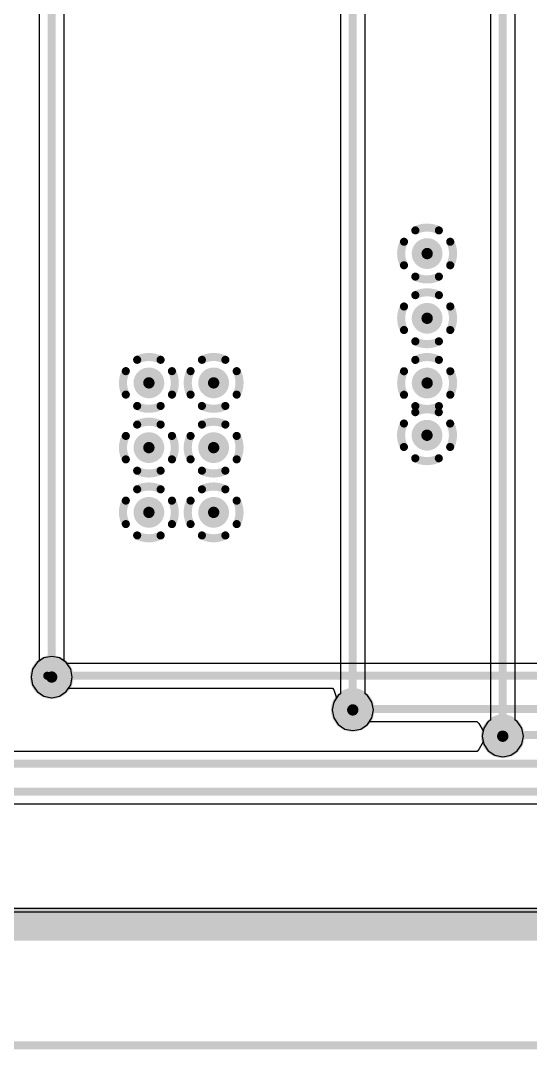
# Model space of a CAD drawing. Header units: millimetres. Extents: x 6.83 to 16.18, y 4.59 to 12.3.
# Drawn here: x 10.254 to 10.884, y 4.687 to 5.958 of the extents above; entities that cross this region are included whole.
import ezdxf

# ---------------------------------------------------------------- set-up
doc = ezdxf.new("R2010")
doc.units = ezdxf.units.MM
doc.header["$MEASUREMENT"] = 0
for name, color, linetype in [('BottomLayer', 5, 'Continuous'), ('BottomSolder', 6, 'Continuous'), ('InternalPlane1', 76, 'Continuous'), ('InternalPlane2', 16, 'Continuous'), ('KeepOutLayer', 6, 'Continuous'), ('Mechanical1', 6, 'Continuous'), ('MultiLayer', 9, 'Continuous'), ('TopLayer', 1, 'Continuous'), ('TopOverlay', 2, 'Continuous'), ('TopSolder', 216, 'Continuous'), ('ViaHoleLayer', 16, 'Continuous')]:
    doc.layers.add(name, color=color, linetype=linetype)

msp = doc.modelspace()

# ---------------------------------------------------------------- linework, layer by layer
at = {"layer": 'BottomLayer'}
for p, q in [((10.277, 6.9009), (10.277, 5.1668)), ((10.3076, 5.1668), (10.3076, 6.8974)), ((10.8343, 6.0018), (10.8343, 5.0937)), ((10.649, 5.9977), (10.649, 5.1261)), ((10.6796, 5.1261), (10.6796, 5.9973)), ((10.8649, 5.0937), (10.8649, 5.9992)), ((10.2743, 5.165), (10.2688, 5.1567)), ((10.277, 5.1668), (10.2743, 5.165)), ((10.3103, 5.165), (10.3076, 5.1668)), ((10.3159, 5.1567), (10.3103, 5.165)), ((10.2688, 5.1567), (10.2668, 5.1469)), ((10.3178, 5.1469), (10.3159, 5.1567)), ((10.2668, 5.1469), (10.2688, 5.1372)), ((10.2688, 5.1372), (10.2743, 5.1289)), ((10.3103, 5.1289), (10.3159, 5.1372)), ((10.3159, 5.1372), (10.3178, 5.1469)), ((10.2743, 5.1289), (10.2826, 5.1234)), ((10.2826, 5.1234), (10.2923, 5.1214)), ((10.2923, 5.1214), (10.3021, 5.1234)), ((10.3021, 5.1234), (10.3103, 5.1289)), ((10.6463, 5.1243), (10.6408, 5.116)), ((10.649, 5.1261), (10.6463, 5.1243)), ((10.6824, 5.1243), (10.6796, 5.1261)), ((10.6879, 5.116), (10.6824, 5.1243)), ((10.6408, 5.116), (10.6389, 5.1063)), ((10.6898, 5.1063), (10.6879, 5.116)), ((10.6389, 5.1063), (10.6408, 5.0965)), ((10.6879, 5.0965), (10.6898, 5.1063)), ((10.6408, 5.0965), (10.6463, 5.0882)), ((10.6463, 5.0882), (10.6546, 5.0827)), ((10.6741, 5.0827), (10.6824, 5.0882)), ((10.6824, 5.0882), (10.6879, 5.0965)), ((10.8316, 5.0918), (10.8261, 5.0836)), ((10.8343, 5.0937), (10.8316, 5.0918)), ((10.8676, 5.0918), (10.8649, 5.0937)), ((10.8732, 5.0836), (10.8676, 5.0918)), ((10.6546, 5.0827), (10.6643, 5.0808)), ((10.6643, 5.0808), (10.6741, 5.0827)), ((10.8261, 5.0836), (10.8241, 5.0738)), ((10.8241, 5.0738), (10.8261, 5.0641)), ((10.8751, 5.0738), (10.8732, 5.0836)), ((10.8732, 5.0641), (10.8751, 5.0738)), ((10.8261, 5.0641), (10.8316, 5.0558)), ((10.8676, 5.0558), (10.8732, 5.0641)), ((10.8316, 5.0558), (10.8399, 5.0503)), ((10.8399, 5.0503), (10.8496, 5.0483)), ((10.8496, 5.0483), (10.8594, 5.0503)), ((10.8594, 5.0503), (10.8676, 5.0558)), ((12.3327, 4.8563), (7.1247, 4.8563))]:
    msp.add_line(p, q, dxfattribs=at)
at = {"layer": 'BottomLayer', "const_width": 0.01}
for points in [[(10.2923, 5.1469), (10.2923, 6.9205)], [(10.6643, 5.1063), (10.6643, 6.0167)], [(10.8496, 5.0738), (10.8496, 6.0174)]]:
    msp.add_lwpolyline(points, dxfattribs=at)
at = {"layer": 'BottomLayer'}
for points, const_width in [([(10.7487, 5.6702, 1), (10.7637, 5.6702, 1)], 0.015), ([(10.7487, 5.5902, 1), (10.7637, 5.5902, 1)], 0.015), ([(10.4049, 5.5104, 1), (10.4199, 5.5104, 1)], 0.015), ([(10.4849, 5.5104, 1), (10.4999, 5.5104, 1)], 0.015), ([(10.7487, 5.5102, 1), (10.7637, 5.5102, 1)], 0.015), ([(10.7485, 5.4457, 1), (10.7635, 5.4457, 1)], 0.015), ([(10.4049, 5.4304, 1), (10.4199, 5.4304, 1)], 0.015), ([(10.4849, 5.4304, 1), (10.4999, 5.4304, 1)], 0.015), ([(10.4049, 5.3504, 1), (10.4199, 5.3504, 1)], 0.015), ([(10.4849, 5.3504, 1), (10.4999, 5.3504, 1)], 0.015), ([(10.2848, 5.1469, 1), (10.2998, 5.1469, 1)], 0.015), ([(10.2898, 5.1469, 1), (10.2948, 5.1469, 1)], 0.005), ([(10.6568, 5.1063, 1), (10.6718, 5.1063, 1)], 0.015), ([(10.6618, 5.1063, 1), (10.6668, 5.1063, 1)], 0.005), ([(10.8421, 5.0738, 1), (10.8571, 5.0738, 1)], 0.015), ([(10.8471, 5.0738, 1), (10.8521, 5.0738, 1)], 0.005)]:
    msp.add_lwpolyline(points, format="xyb", close=True, dxfattribs=dict(at, const_width=const_width))
at = {"layer": 'BottomSolder', "const_width": 0.019}
for points in [[(10.7467, 5.6702, 1), (10.7657, 5.6702, 1)], [(10.7467, 5.5902, 1), (10.7657, 5.5902, 1)], [(10.4029, 5.5104, 1), (10.4219, 5.5104, 1)], [(10.4829, 5.5104, 1), (10.5019, 5.5104, 1)], [(10.7467, 5.5102, 1), (10.7657, 5.5102, 1)], [(10.7465, 5.4457, 1), (10.7655, 5.4457, 1)], [(10.4029, 5.4304, 1), (10.4219, 5.4304, 1)], [(10.4829, 5.4304, 1), (10.5019, 5.4304, 1)], [(10.4029, 5.3504, 1), (10.4219, 5.3504, 1)], [(10.4829, 5.3504, 1), (10.5019, 5.3504, 1)], [(10.2828, 5.1469, 1), (10.3018, 5.1469, 1)], [(10.6548, 5.1063, 1), (10.6738, 5.1063, 1)], [(10.8401, 5.0738, 1), (10.8591, 5.0738, 1)]]:
    msp.add_lwpolyline(points, format="xyb", close=True, dxfattribs=at)
at = {"layer": 'InternalPlane1'}
msp.add_line((12.3326, 4.8611), (7.1287, 4.8611), dxfattribs=at)
at = {"layer": 'InternalPlane1', "const_width": 0.01}
for points in [[(10.7416, 5.6988, -0.240079), (10.7707, 5.6988)], [(10.7276, 5.6557, -0.240079), (10.7276, 5.6848)], [(10.7847, 5.6848, -0.240079), (10.7847, 5.6557)], [(10.7707, 5.6417, -0.240079), (10.7416, 5.6417)], [(10.7416, 5.6188, -0.240079), (10.7707, 5.6188)], [(10.7276, 5.5757, -0.240079), (10.7276, 5.6048)], [(10.7847, 5.6048, -0.240079), (10.7847, 5.5757)], [(10.7707, 5.5617, -0.240079), (10.7416, 5.5617)], [(10.3979, 5.5389, -0.240079), (10.4269, 5.5389)], [(10.4779, 5.5389, -0.240079), (10.5069, 5.5389)], [(10.7416, 5.5388, -0.240079), (10.7707, 5.5388)], [(10.3839, 5.4959, -0.240079), (10.3839, 5.5249)], [(10.4409, 5.5249, -0.240079), (10.4409, 5.4959)], [(10.4639, 5.4959, -0.240079), (10.4639, 5.5249)], [(10.5209, 5.5249, -0.240079), (10.5209, 5.4959)], [(10.7276, 5.4957, -0.240079), (10.7276, 5.5248)], [(10.7847, 5.5248, -0.240079), (10.7847, 5.4957)], [(10.4269, 5.4819, -0.240079), (10.3979, 5.4819)], [(10.5069, 5.4819, -0.240079), (10.4779, 5.4819)], [(10.7415, 5.4742, -0.240079), (10.7706, 5.4742)], [(10.7707, 5.4817, -0.240079), (10.7416, 5.4817)], [(10.3979, 5.4589, -0.240079), (10.4269, 5.4589)], [(10.4779, 5.4589, -0.240079), (10.5069, 5.4589)], [(10.7275, 5.4312, -0.240079), (10.7275, 5.4602)], [(10.7846, 5.4602, -0.240079), (10.7846, 5.4312)], [(10.3839, 5.4159, -0.240079), (10.3839, 5.4449)], [(10.4409, 5.4449, -0.240079), (10.4409, 5.4159)], [(10.4639, 5.4159, -0.240079), (10.4639, 5.4449)], [(10.5209, 5.4449, -0.240079), (10.5209, 5.4159)], [(10.7706, 5.4172, -0.240079), (10.7415, 5.4172)], [(10.4269, 5.4019, -0.240079), (10.3979, 5.4019)], [(10.5069, 5.4019, -0.240079), (10.4779, 5.4019)], [(10.3979, 5.3789, -0.240079), (10.4269, 5.3789)], [(10.4779, 5.3789, -0.240079), (10.5069, 5.3789)], [(10.3839, 5.3359, -0.240079), (10.3839, 5.3649)], [(10.4409, 5.3649, -0.240079), (10.4409, 5.3359)], [(10.4639, 5.3359, -0.240079), (10.4639, 5.3649)], [(10.5209, 5.3649, -0.240079), (10.5209, 5.3359)], [(10.4269, 5.3219, -0.240079), (10.3979, 5.3219)], [(10.5069, 5.3219, -0.240079), (10.4779, 5.3219)]]:
    msp.add_lwpolyline(points, format="xyb", dxfattribs=at)
at = {"layer": 'InternalPlane1'}
for points, const_width in [([(10.7391, 5.6988, 1), (10.7441, 5.6988, 1)], 0.005), ([(10.7682, 5.6988, 1), (10.7732, 5.6988, 1)], 0.005), ([(10.7251, 5.6848, 1), (10.7301, 5.6848, 1)], 0.005), ([(10.7822, 5.6848, 1), (10.7872, 5.6848, 1)], 0.005), ([(10.7251, 5.6557, 1), (10.7301, 5.6557, 1)], 0.005), ([(10.7822, 5.6557, 1), (10.7872, 5.6557, 1)], 0.005), ([(10.7391, 5.6417, 1), (10.7441, 5.6417, 1)], 0.005), ([(10.7682, 5.6417, 1), (10.7732, 5.6417, 1)], 0.005), ([(10.7391, 5.6188, 1), (10.7441, 5.6188, 1)], 0.005), ([(10.7682, 5.6188, 1), (10.7732, 5.6188, 1)], 0.005), ([(10.7251, 5.6048, 1), (10.7301, 5.6048, 1)], 0.005), ([(10.7822, 5.6048, 1), (10.7872, 5.6048, 1)], 0.005), ([(10.7251, 5.5757, 1), (10.7301, 5.5757, 1)], 0.005), ([(10.7822, 5.5757, 1), (10.7872, 5.5757, 1)], 0.005), ([(10.7391, 5.5617, 1), (10.7441, 5.5617, 1)], 0.005), ([(10.7682, 5.5617, 1), (10.7732, 5.5617, 1)], 0.005), ([(10.3954, 5.5389, 1), (10.4004, 5.5389, 1)], 0.005), ([(10.4244, 5.5389, 1), (10.4294, 5.5389, 1)], 0.005), ([(10.4754, 5.5389, 1), (10.4804, 5.5389, 1)], 0.005), ([(10.5044, 5.5389, 1), (10.5094, 5.5389, 1)], 0.005), ([(10.7391, 5.5388, 1), (10.7441, 5.5388, 1)], 0.005), ([(10.7682, 5.5388, 1), (10.7732, 5.5388, 1)], 0.005), ([(10.3814, 5.5249, 1), (10.3864, 5.5249, 1)], 0.005), ([(10.4384, 5.5249, 1), (10.4434, 5.5249, 1)], 0.005), ([(10.4614, 5.5249, 1), (10.4664, 5.5249, 1)], 0.005), ([(10.5184, 5.5249, 1), (10.5234, 5.5249, 1)], 0.005), ([(10.7251, 5.5248, 1), (10.7301, 5.5248, 1)], 0.005), ([(10.7822, 5.5248, 1), (10.7872, 5.5248, 1)], 0.005), ([(10.3814, 5.4959, 1), (10.3864, 5.4959, 1)], 0.005), ([(10.4384, 5.4959, 1), (10.4434, 5.4959, 1)], 0.005), ([(10.4614, 5.4959, 1), (10.4664, 5.4959, 1)], 0.005), ([(10.5184, 5.4959, 1), (10.5234, 5.4959, 1)], 0.005), ([(10.7251, 5.4957, 1), (10.7301, 5.4957, 1)], 0.005), ([(10.7822, 5.4957, 1), (10.7872, 5.4957, 1)], 0.005), ([(10.3954, 5.4819, 1), (10.4004, 5.4819, 1)], 0.005), ([(10.4244, 5.4819, 1), (10.4294, 5.4819, 1)], 0.005), ([(10.4754, 5.4819, 1), (10.4804, 5.4819, 1)], 0.005), ([(10.5044, 5.4819, 1), (10.5094, 5.4819, 1)], 0.005), ([(10.739, 5.4742, 1), (10.744, 5.4742, 1)], 0.005), ([(10.7391, 5.4817, 1), (10.7441, 5.4817, 1)], 0.005), ([(10.7681, 5.4742, 1), (10.7731, 5.4742, 1)], 0.005), ([(10.7682, 5.4817, 1), (10.7732, 5.4817, 1)], 0.005), ([(10.3954, 5.4589, 1), (10.4004, 5.4589, 1)], 0.005), ([(10.4244, 5.4589, 1), (10.4294, 5.4589, 1)], 0.005), ([(10.4754, 5.4589, 1), (10.4804, 5.4589, 1)], 0.005), ([(10.5044, 5.4589, 1), (10.5094, 5.4589, 1)], 0.005), ([(10.725, 5.4602, 1), (10.73, 5.4602, 1)], 0.005), ([(10.7821, 5.4602, 1), (10.7871, 5.4602, 1)], 0.005), ([(10.3814, 5.4449, 1), (10.3864, 5.4449, 1)], 0.005), ([(10.4384, 5.4449, 1), (10.4434, 5.4449, 1)], 0.005), ([(10.4614, 5.4449, 1), (10.4664, 5.4449, 1)], 0.005), ([(10.5184, 5.4449, 1), (10.5234, 5.4449, 1)], 0.005), ([(10.725, 5.4312, 1), (10.73, 5.4312, 1)], 0.005), ([(10.7821, 5.4312, 1), (10.7871, 5.4312, 1)], 0.005), ([(10.3814, 5.4159, 1), (10.3864, 5.4159, 1)], 0.005), ([(10.4384, 5.4159, 1), (10.4434, 5.4159, 1)], 0.005), ([(10.4614, 5.4159, 1), (10.4664, 5.4159, 1)], 0.005), ([(10.5184, 5.4159, 1), (10.5234, 5.4159, 1)], 0.005), ([(10.739, 5.4172, 1), (10.744, 5.4172, 1)], 0.005), ([(10.7681, 5.4172, 1), (10.7731, 5.4172, 1)], 0.005), ([(10.3954, 5.4019, 1), (10.4004, 5.4019, 1)], 0.005), ([(10.4244, 5.4019, 1), (10.4294, 5.4019, 1)], 0.005), ([(10.4754, 5.4019, 1), (10.4804, 5.4019, 1)], 0.005), ([(10.5044, 5.4019, 1), (10.5094, 5.4019, 1)], 0.005), ([(10.3954, 5.3789, 1), (10.4004, 5.3789, 1)], 0.005), ([(10.4244, 5.3789, 1), (10.4294, 5.3789, 1)], 0.005), ([(10.4754, 5.3789, 1), (10.4804, 5.3789, 1)], 0.005), ([(10.5044, 5.3789, 1), (10.5094, 5.3789, 1)], 0.005), ([(10.3814, 5.3649, 1), (10.3864, 5.3649, 1)], 0.005), ([(10.4384, 5.3649, 1), (10.4434, 5.3649, 1)], 0.005), ([(10.4614, 5.3649, 1), (10.4664, 5.3649, 1)], 0.005), ([(10.5184, 5.3649, 1), (10.5234, 5.3649, 1)], 0.005), ([(10.3814, 5.3359, 1), (10.3864, 5.3359, 1)], 0.005), ([(10.4384, 5.3359, 1), (10.4434, 5.3359, 1)], 0.005), ([(10.4614, 5.3359, 1), (10.4664, 5.3359, 1)], 0.005), ([(10.5184, 5.3359, 1), (10.5234, 5.3359, 1)], 0.005), ([(10.3954, 5.3219, 1), (10.4004, 5.3219, 1)], 0.005), ([(10.4244, 5.3219, 1), (10.4294, 5.3219, 1)], 0.005), ([(10.4754, 5.3219, 1), (10.4804, 5.3219, 1)], 0.005), ([(10.5044, 5.3219, 1), (10.5094, 5.3219, 1)], 0.005), ([(10.2788, 5.1469, 1), (10.3058, 5.1469, 1)], 0.027), ([(10.6508, 5.1063, 1), (10.6778, 5.1063, 1)], 0.027), ([(10.8361, 5.0738, 1), (10.8631, 5.0738, 1)], 0.027)]:
    msp.add_lwpolyline(points, format="xyb", close=True, dxfattribs=dict(at, const_width=const_width))
at = {"layer": 'InternalPlane1', "const_width": 0.04}
msp.add_lwpolyline([(7.1086, 4.841), (15.6716, 4.841)], dxfattribs=at)
at = {"layer": 'InternalPlane2'}
msp.add_line((12.3276, 4.8611), (7.1287, 4.8611), dxfattribs=at)
at = {"layer": 'InternalPlane2', "const_width": 0.01}
for points in [[(10.7416, 5.6988, -0.240079), (10.7707, 5.6988)], [(10.7276, 5.6557, -0.240079), (10.7276, 5.6848)], [(10.7847, 5.6848, -0.240079), (10.7847, 5.6557)], [(10.7707, 5.6417, -0.240079), (10.7416, 5.6417)], [(10.7416, 5.6188, -0.240079), (10.7707, 5.6188)], [(10.7276, 5.5757, -0.240079), (10.7276, 5.6048)], [(10.7847, 5.6048, -0.240079), (10.7847, 5.5757)], [(10.7707, 5.5617, -0.240079), (10.7416, 5.5617)], [(10.3979, 5.5389, -0.240079), (10.4269, 5.5389)], [(10.4779, 5.5389, -0.240079), (10.5069, 5.5389)], [(10.7416, 5.5388, -0.240079), (10.7707, 5.5388)], [(10.3839, 5.4959, -0.240079), (10.3839, 5.5249)], [(10.4409, 5.5249, -0.240079), (10.4409, 5.4959)], [(10.4639, 5.4959, -0.240079), (10.4639, 5.5249)], [(10.5209, 5.5249, -0.240079), (10.5209, 5.4959)], [(10.7276, 5.4957, -0.240079), (10.7276, 5.5248)], [(10.7847, 5.5248, -0.240079), (10.7847, 5.4957)], [(10.4269, 5.4819, -0.240079), (10.3979, 5.4819)], [(10.5069, 5.4819, -0.240079), (10.4779, 5.4819)], [(10.7415, 5.4742, -0.240079), (10.7706, 5.4742)], [(10.7707, 5.4817, -0.240079), (10.7416, 5.4817)], [(10.3979, 5.4589, -0.240079), (10.4269, 5.4589)], [(10.4779, 5.4589, -0.240079), (10.5069, 5.4589)], [(10.7275, 5.4312, -0.240079), (10.7275, 5.4602)], [(10.7846, 5.4602, -0.240079), (10.7846, 5.4312)], [(10.3839, 5.4159, -0.240079), (10.3839, 5.4449)], [(10.4409, 5.4449, -0.240079), (10.4409, 5.4159)], [(10.4639, 5.4159, -0.240079), (10.4639, 5.4449)], [(10.5209, 5.4449, -0.240079), (10.5209, 5.4159)], [(10.7706, 5.4172, -0.240079), (10.7415, 5.4172)], [(10.4269, 5.4019, -0.240079), (10.3979, 5.4019)], [(10.5069, 5.4019, -0.240079), (10.4779, 5.4019)], [(10.3979, 5.3789, -0.240079), (10.4269, 5.3789)], [(10.4779, 5.3789, -0.240079), (10.5069, 5.3789)], [(10.3839, 5.3359, -0.240079), (10.3839, 5.3649)], [(10.4409, 5.3649, -0.240079), (10.4409, 5.3359)], [(10.4639, 5.3359, -0.240079), (10.4639, 5.3649)], [(10.5209, 5.3649, -0.240079), (10.5209, 5.3359)], [(10.4269, 5.3219, -0.240079), (10.3979, 5.3219)], [(10.5069, 5.3219, -0.240079), (10.4779, 5.3219)]]:
    msp.add_lwpolyline(points, format="xyb", dxfattribs=at)
at = {"layer": 'InternalPlane2'}
for points, const_width in [([(10.7391, 5.6988, 1), (10.7441, 5.6988, 1)], 0.005), ([(10.7682, 5.6988, 1), (10.7732, 5.6988, 1)], 0.005), ([(10.7251, 5.6848, 1), (10.7301, 5.6848, 1)], 0.005), ([(10.7822, 5.6848, 1), (10.7872, 5.6848, 1)], 0.005), ([(10.7251, 5.6557, 1), (10.7301, 5.6557, 1)], 0.005), ([(10.7822, 5.6557, 1), (10.7872, 5.6557, 1)], 0.005), ([(10.7391, 5.6417, 1), (10.7441, 5.6417, 1)], 0.005), ([(10.7682, 5.6417, 1), (10.7732, 5.6417, 1)], 0.005), ([(10.7391, 5.6188, 1), (10.7441, 5.6188, 1)], 0.005), ([(10.7682, 5.6188, 1), (10.7732, 5.6188, 1)], 0.005), ([(10.7251, 5.6048, 1), (10.7301, 5.6048, 1)], 0.005), ([(10.7822, 5.6048, 1), (10.7872, 5.6048, 1)], 0.005), ([(10.7251, 5.5757, 1), (10.7301, 5.5757, 1)], 0.005), ([(10.7822, 5.5757, 1), (10.7872, 5.5757, 1)], 0.005), ([(10.7391, 5.5617, 1), (10.7441, 5.5617, 1)], 0.005), ([(10.7682, 5.5617, 1), (10.7732, 5.5617, 1)], 0.005), ([(10.3954, 5.5389, 1), (10.4004, 5.5389, 1)], 0.005), ([(10.4244, 5.5389, 1), (10.4294, 5.5389, 1)], 0.005), ([(10.4754, 5.5389, 1), (10.4804, 5.5389, 1)], 0.005), ([(10.5044, 5.5389, 1), (10.5094, 5.5389, 1)], 0.005), ([(10.7391, 5.5388, 1), (10.7441, 5.5388, 1)], 0.005), ([(10.7682, 5.5388, 1), (10.7732, 5.5388, 1)], 0.005), ([(10.3814, 5.5249, 1), (10.3864, 5.5249, 1)], 0.005), ([(10.4384, 5.5249, 1), (10.4434, 5.5249, 1)], 0.005), ([(10.4614, 5.5249, 1), (10.4664, 5.5249, 1)], 0.005), ([(10.5184, 5.5249, 1), (10.5234, 5.5249, 1)], 0.005), ([(10.7251, 5.5248, 1), (10.7301, 5.5248, 1)], 0.005), ([(10.7822, 5.5248, 1), (10.7872, 5.5248, 1)], 0.005), ([(10.3814, 5.4959, 1), (10.3864, 5.4959, 1)], 0.005), ([(10.4384, 5.4959, 1), (10.4434, 5.4959, 1)], 0.005), ([(10.4614, 5.4959, 1), (10.4664, 5.4959, 1)], 0.005), ([(10.5184, 5.4959, 1), (10.5234, 5.4959, 1)], 0.005), ([(10.7251, 5.4957, 1), (10.7301, 5.4957, 1)], 0.005), ([(10.7822, 5.4957, 1), (10.7872, 5.4957, 1)], 0.005), ([(10.3954, 5.4819, 1), (10.4004, 5.4819, 1)], 0.005), ([(10.4244, 5.4819, 1), (10.4294, 5.4819, 1)], 0.005), ([(10.4754, 5.4819, 1), (10.4804, 5.4819, 1)], 0.005), ([(10.5044, 5.4819, 1), (10.5094, 5.4819, 1)], 0.005), ([(10.739, 5.4742, 1), (10.744, 5.4742, 1)], 0.005), ([(10.7391, 5.4817, 1), (10.7441, 5.4817, 1)], 0.005), ([(10.7681, 5.4742, 1), (10.7731, 5.4742, 1)], 0.005), ([(10.7682, 5.4817, 1), (10.7732, 5.4817, 1)], 0.005), ([(10.3954, 5.4589, 1), (10.4004, 5.4589, 1)], 0.005), ([(10.4244, 5.4589, 1), (10.4294, 5.4589, 1)], 0.005), ([(10.4754, 5.4589, 1), (10.4804, 5.4589, 1)], 0.005), ([(10.5044, 5.4589, 1), (10.5094, 5.4589, 1)], 0.005), ([(10.725, 5.4602, 1), (10.73, 5.4602, 1)], 0.005), ([(10.7821, 5.4602, 1), (10.7871, 5.4602, 1)], 0.005), ([(10.3814, 5.4449, 1), (10.3864, 5.4449, 1)], 0.005), ([(10.4384, 5.4449, 1), (10.4434, 5.4449, 1)], 0.005), ([(10.4614, 5.4449, 1), (10.4664, 5.4449, 1)], 0.005), ([(10.5184, 5.4449, 1), (10.5234, 5.4449, 1)], 0.005), ([(10.725, 5.4312, 1), (10.73, 5.4312, 1)], 0.005), ([(10.7821, 5.4312, 1), (10.7871, 5.4312, 1)], 0.005), ([(10.3814, 5.4159, 1), (10.3864, 5.4159, 1)], 0.005), ([(10.4384, 5.4159, 1), (10.4434, 5.4159, 1)], 0.005), ([(10.4614, 5.4159, 1), (10.4664, 5.4159, 1)], 0.005), ([(10.5184, 5.4159, 1), (10.5234, 5.4159, 1)], 0.005), ([(10.739, 5.4172, 1), (10.744, 5.4172, 1)], 0.005), ([(10.7681, 5.4172, 1), (10.7731, 5.4172, 1)], 0.005), ([(10.3954, 5.4019, 1), (10.4004, 5.4019, 1)], 0.005), ([(10.4244, 5.4019, 1), (10.4294, 5.4019, 1)], 0.005), ([(10.4754, 5.4019, 1), (10.4804, 5.4019, 1)], 0.005), ([(10.5044, 5.4019, 1), (10.5094, 5.4019, 1)], 0.005), ([(10.3954, 5.3789, 1), (10.4004, 5.3789, 1)], 0.005), ([(10.4244, 5.3789, 1), (10.4294, 5.3789, 1)], 0.005), ([(10.4754, 5.3789, 1), (10.4804, 5.3789, 1)], 0.005), ([(10.5044, 5.3789, 1), (10.5094, 5.3789, 1)], 0.005), ([(10.3814, 5.3649, 1), (10.3864, 5.3649, 1)], 0.005), ([(10.4384, 5.3649, 1), (10.4434, 5.3649, 1)], 0.005), ([(10.4614, 5.3649, 1), (10.4664, 5.3649, 1)], 0.005), ([(10.5184, 5.3649, 1), (10.5234, 5.3649, 1)], 0.005), ([(10.3814, 5.3359, 1), (10.3864, 5.3359, 1)], 0.005), ([(10.4384, 5.3359, 1), (10.4434, 5.3359, 1)], 0.005), ([(10.4614, 5.3359, 1), (10.4664, 5.3359, 1)], 0.005), ([(10.5184, 5.3359, 1), (10.5234, 5.3359, 1)], 0.005), ([(10.3954, 5.3219, 1), (10.4004, 5.3219, 1)], 0.005), ([(10.4244, 5.3219, 1), (10.4294, 5.3219, 1)], 0.005), ([(10.4754, 5.3219, 1), (10.4804, 5.3219, 1)], 0.005), ([(10.5044, 5.3219, 1), (10.5094, 5.3219, 1)], 0.005), ([(10.2788, 5.1469, 1), (10.3058, 5.1469, 1)], 0.027), ([(10.6508, 5.1063, 1), (10.6778, 5.1063, 1)], 0.027), ([(10.8361, 5.0738, 1), (10.8631, 5.0738, 1)], 0.027)]:
    msp.add_lwpolyline(points, format="xyb", close=True, dxfattribs=dict(at, const_width=const_width))
at = {"layer": 'InternalPlane2', "const_width": 0.04}
msp.add_lwpolyline([(7.1086, 4.841), (15.6716, 4.841)], dxfattribs=at)
at = {"layer": 'KeepOutLayer', "const_width": 0.01}
for points in [[(7.1086, 4.841), (15.6716, 4.841)], [(7.1094, 4.8407), (15.6723, 4.8407)]]:
    msp.add_lwpolyline(points, dxfattribs=at)
at = {"layer": 'Mechanical1', "const_width": 0.01}
msp.add_lwpolyline([(7.1094, 4.8407), (15.6723, 4.8407)], dxfattribs=at)
at = {"layer": 'MultiLayer', "const_width": 0.015}
for points in [[(10.7487, 5.6702, 1), (10.7637, 5.6702, 1)], [(10.7487, 5.5902, 1), (10.7637, 5.5902, 1)], [(10.4049, 5.5104, 1), (10.4199, 5.5104, 1)], [(10.4849, 5.5104, 1), (10.4999, 5.5104, 1)], [(10.7487, 5.5102, 1), (10.7637, 5.5102, 1)], [(10.7485, 5.4457, 1), (10.7635, 5.4457, 1)], [(10.4049, 5.4304, 1), (10.4199, 5.4304, 1)], [(10.4849, 5.4304, 1), (10.4999, 5.4304, 1)], [(10.4049, 5.3504, 1), (10.4199, 5.3504, 1)], [(10.4849, 5.3504, 1), (10.4999, 5.3504, 1)], [(10.2848, 5.1469, 1), (10.2998, 5.1469, 1)], [(10.6568, 5.1063, 1), (10.6718, 5.1063, 1)], [(10.8421, 5.0738, 1), (10.8571, 5.0738, 1)]]:
    msp.add_lwpolyline(points, format="xyb", close=True, dxfattribs=at)
at = {"layer": 'TopLayer'}
for p, q in [((10.2743, 5.165), (10.2688, 5.1567)), ((10.2826, 5.1705), (10.2743, 5.165)), ((10.2923, 5.1724), (10.2826, 5.1705)), ((10.3021, 5.1705), (10.2923, 5.1724)), ((10.3103, 5.165), (10.3021, 5.1705)), ((10.3111, 5.1638), (10.3103, 5.165)), ((12.3325, 5.1638), (10.3111, 5.1638)), ((10.2688, 5.1567), (10.2668, 5.1469)), ((10.2668, 5.1469), (10.2688, 5.1372)), ((10.2688, 5.1372), (10.2743, 5.1289)), ((10.2743, 5.1289), (10.2826, 5.1234)), ((10.2826, 5.1234), (10.2923, 5.1214)), ((10.2923, 5.1214), (10.3021, 5.1234)), ((10.3021, 5.1234), (10.3103, 5.1289)), ((10.3103, 5.1289), (10.3132, 5.1332)), ((10.3132, 5.1332), (10.6392, 5.1332)), ((10.6392, 5.1332), (10.6408, 5.1311)), ((10.6408, 5.1311), (10.6444, 5.1214)), ((10.6408, 5.116), (10.6389, 5.1063)), ((10.6444, 5.1214), (10.6408, 5.116)), ((10.6389, 5.1063), (10.6408, 5.0965)), ((10.6408, 5.0965), (10.6463, 5.0882)), ((10.6463, 5.0882), (10.6546, 5.0827)), ((10.6741, 5.0827), (10.6824, 5.0882)), ((10.6824, 5.0882), (10.6849, 5.0921)), ((10.6849, 5.0921), (10.8176, 5.0921)), ((10.8176, 5.0921), (10.8201, 5.0895)), ((10.8201, 5.0895), (10.8254, 5.0803)), ((10.6546, 5.0827), (10.6643, 5.0808)), ((10.6643, 5.0808), (10.6741, 5.0827)), ((10.8254, 5.0803), (10.8241, 5.0738)), ((10.8241, 5.0738), (10.8255, 5.0669)), ((10.8255, 5.0669), (10.8206, 5.0581)), ((10.8179, 5.0551), (8.6495, 5.0551)), ((10.8206, 5.0581), (10.8179, 5.0551)), ((8.6065, 4.9902), (12.3325, 4.9902)), ((12.3325, 4.8563), (7.3993, 4.8563))]:
    msp.add_line(p, q, dxfattribs=at)
for points, const_width in [([(10.7487, 5.6702, 1), (10.7637, 5.6702, 1)], 0.015), ([(10.7487, 5.5902, 1), (10.7637, 5.5902, 1)], 0.015), ([(10.4049, 5.5104, 1), (10.4199, 5.5104, 1)], 0.015), ([(10.4849, 5.5104, 1), (10.4999, 5.5104, 1)], 0.015), ([(10.7487, 5.5102, 1), (10.7637, 5.5102, 1)], 0.015), ([(10.7485, 5.4457, 1), (10.7635, 5.4457, 1)], 0.015), ([(10.4049, 5.4304, 1), (10.4199, 5.4304, 1)], 0.015), ([(10.4849, 5.4304, 1), (10.4999, 5.4304, 1)], 0.015), ([(10.4049, 5.3504, 1), (10.4199, 5.3504, 1)], 0.015), ([(10.4849, 5.3504, 1), (10.4999, 5.3504, 1)], 0.015), ([(10.2848, 5.1469, 1), (10.2998, 5.1469, 1)], 0.015), ([(10.2843, 5.1485, 1), (10.2893, 5.1485, 1)], 0.005), ([(10.6568, 5.1063, 1), (10.6718, 5.1063, 1)], 0.015), ([(10.6611, 5.1074, 1), (10.6661, 5.1074, 1)], 0.005), ([(10.8421, 5.0738, 1), (10.8571, 5.0738, 1)], 0.015), ([(10.8456, 5.0754, 1), (10.8506, 5.0754, 1)], 0.005)]:
    msp.add_lwpolyline(points, format="xyb", close=True, dxfattribs=dict(at, const_width=const_width))
at = {"layer": 'TopLayer', "const_width": 0.01}
for points in [[(10.2868, 5.1485), (14.2863, 5.1485)], [(10.6636, 5.1074), (14.3435, 5.1074)], [(10.8481, 5.0754), (14.4391, 5.0754)], [(8.6431, 5.0398), (14.0811, 5.0398)], [(8.6065, 5.0054), (14.1521, 5.0054)]]:
    msp.add_lwpolyline(points, dxfattribs=at)
at = {"layer": 'TopOverlay', "const_width": 0.01}
msp.add_lwpolyline([(7.1023, 4.6918), (11.2065, 4.6918)], dxfattribs=at)
at = {"layer": 'TopSolder', "const_width": 0.019}
for points in [[(10.7467, 5.6702, 1), (10.7657, 5.6702, 1)], [(10.7467, 5.5902, 1), (10.7657, 5.5902, 1)], [(10.4029, 5.5104, 1), (10.4219, 5.5104, 1)], [(10.4829, 5.5104, 1), (10.5019, 5.5104, 1)], [(10.7467, 5.5102, 1), (10.7657, 5.5102, 1)], [(10.7465, 5.4457, 1), (10.7655, 5.4457, 1)], [(10.4029, 5.4304, 1), (10.4219, 5.4304, 1)], [(10.4829, 5.4304, 1), (10.5019, 5.4304, 1)], [(10.4029, 5.3504, 1), (10.4219, 5.3504, 1)], [(10.4829, 5.3504, 1), (10.5019, 5.3504, 1)], [(10.2828, 5.1469, 1), (10.3018, 5.1469, 1)], [(10.6548, 5.1063, 1), (10.6738, 5.1063, 1)], [(10.8401, 5.0738, 1), (10.8591, 5.0738, 1)]]:
    msp.add_lwpolyline(points, format="xyb", close=True, dxfattribs=at)
at = {"layer": 'ViaHoleLayer', "const_width": 0.007}
for points in [[(10.7527, 5.6702, 1), (10.7597, 5.6702, 1)], [(10.7527, 5.5902, 1), (10.7597, 5.5902, 1)], [(10.4089, 5.5104, 1), (10.4159, 5.5104, 1)], [(10.4889, 5.5104, 1), (10.4959, 5.5104, 1)], [(10.7527, 5.5102, 1), (10.7597, 5.5102, 1)], [(10.7525, 5.4457, 1), (10.7595, 5.4457, 1)], [(10.4089, 5.4304, 1), (10.4159, 5.4304, 1)], [(10.4889, 5.4304, 1), (10.4959, 5.4304, 1)], [(10.4089, 5.3504, 1), (10.4159, 5.3504, 1)], [(10.4889, 5.3504, 1), (10.4959, 5.3504, 1)], [(10.2888, 5.1469, 1), (10.2958, 5.1469, 1)], [(10.6608, 5.1063, 1), (10.6678, 5.1063, 1)], [(10.8461, 5.0738, 1), (10.8531, 5.0738, 1)]]:
    msp.add_lwpolyline(points, format="xyb", close=True, dxfattribs=at)

doc.saveas('drawing.dxf')
